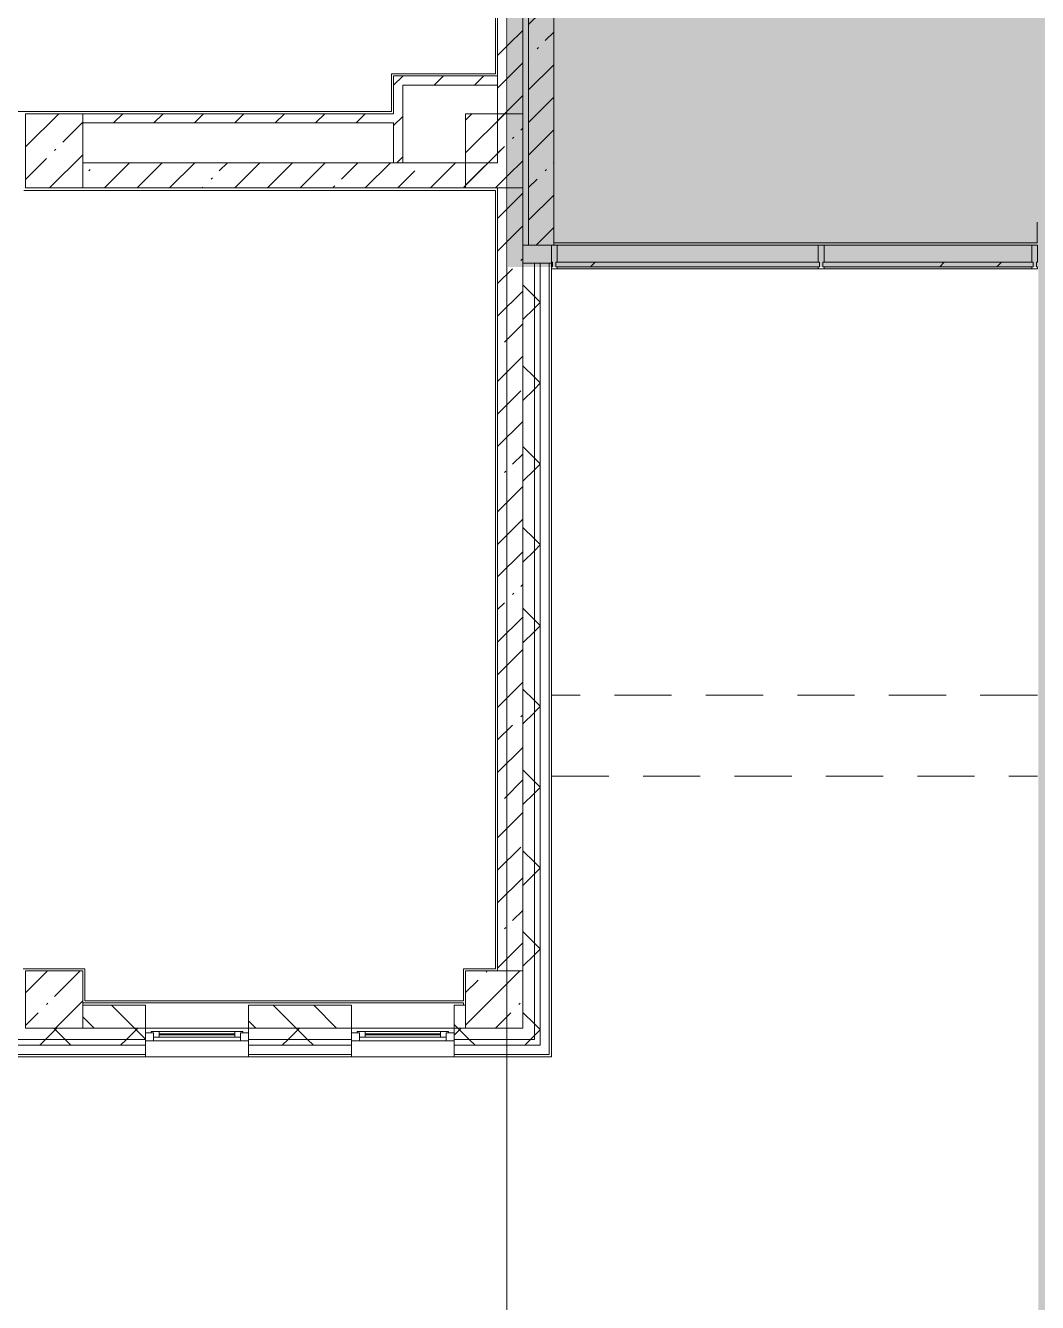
# Model space of a CAD drawing. Header units: millimetres. Extents: x 81682 to 274809, y -8553 to 29000.
# Drawn here: x 228149 to 237001, y 1150 to 12321 of the extents above; entities that cross this region are included whole.
import ezdxf

# ---------------------------------------------------------------- set-up
doc = ezdxf.new("R2010")
doc.units = ezdxf.units.MM
doc.linetypes.add('200_ШТРИХ__ш1_п0_6_', pattern=[800, 500, -300])
doc.linetypes.add('Осевая', pattern=[3175, 635, -476.25, 1587.5, -476.25])
doc.layers.add('A-DETL-GENF-2', color=7, linetype='Continuous', lineweight=9, true_color=0xc0c0c0, transparency=0.4)
for name, color, linetype, lineweight in [('A-DETL-MBND-1', 7, '200_ШТРИХ__ш1_п0_6_', 9), ('A-GLAZ-3', 7, 'Continuous', 5), ('A-GLAZ-CURT-2', 7, 'Continuous', 5), ('A-GLAZ-CWMG-2', 7, 'Continuous', 5), ('A-WALL', 7, 'Continuous', 9), ('A-WALL-7', 7, 'Continuous', 5), ('I-WALL-2', 7, 'Continuous', 5), ('S-COLS-1', 7, 'Continuous', 5), ('Оси', 7, 'Continuous', 9), ('Оси-2', 7, 'Осевая', 9)]:
    doc.layers.add(name, color=color, linetype=linetype, lineweight=lineweight)
for name, color, linetype, lineweight, true_color in [('A-FLOR-1', 7, 'Continuous', 5, 0xb7b7b7), ('A-FLOR-2', 7, 'Continuous', 5, 0xaaaaaa), ('A-GLAZ-CURT-3', 7, 'Continuous', 5, 0x737373), ('A-GLAZ-CWMG-3', 7, 'Continuous', 5, 0x737373), ('A-GLAZ-CWMG-4', 7, 'Continuous', 5, 0x383e42), ('A-WALL-8', 7, 'Continuous', 5, 0x737373), ('I-WALL-3', 7, 'Continuous', 5, 0x737373), ('S-COLS-2', 7, 'Continuous', 5, 0x737373)]:
    doc.layers.add(name, color=color, linetype=linetype, lineweight=lineweight, true_color=true_color)
pattern_1 = [(45, (147798.7, 0), (-285.1231, 285.1231), []), (45, (148083.8, 0), (-285.1231, 285.1231), [504.031, -100.806, 16.764, -84.042])]
pattern_2 = [(45, (147798.7, 0), (-353.5534, 353.5534), []), (135, (147798.7, 0), (-353.5534, -353.5534), [])]
pattern_3 = [(45, (147798.7, 0), (-176.7767, 176.7767), [])]

# ---------------------------------------------------------------- blocks, each defined once
blk = doc.blocks.new('BSC_Колонна _Прямоугольная - 500х500-V64-3_7_3_птичка')
at = {"layer": 'S-COLS-1'}
h = blk.add_hatch(dxfattribs=at)
h.set_pattern_fill('FP_68', color=256, style=0, pattern_type=2)
h.set_pattern_definition([(45, (-80600, -3800), (-285.1231, 285.1231), []), (45, (-80314.88, -3800), (-285.1231, 285.1231), [504.031, -100.806, 16.764, -84.042])])
h.paths.add_polyline_path([(-250, -250), (250, -250), (250, 250), (-250, 250)])
for p, q in [((250, 250), (-250, 250)), ((-250, 250), (-250, -250)), ((250, -250), (250, 250)), ((-250, -250), (250, -250))]:
    blk.add_line(p, q, dxfattribs=at)
blk = doc.blocks.new('120_Окно_СКБ_1Ст - 120_Окно_СКБ_1Ст 900х2500_h_-19906774-3_7_3_птичка')
at = {"layer": 'A-GLAZ-3'}
for p, q in [((-450, -75), (-450, -5)), ((-450, -5), (-380, -5)), ((450, -5), (-450, -5)), ((-380, -75), (-450, -75)), ((-450, -75), (-400, -75)), ((-380, -75), (-400, -75)), ((-400, -75), (-400, -85)), ((-400, -85), (400, -85)), ((400, -85), (-400, -85)), ((-380, -5), (-380, -75)), ((380, -35), (-380, -35)), ((-380, -35), (-380, -75)), ((-330, -85), (-330, -35)), ((-330, -55), (330, -55)), ((330, -65), (-330, -65)), ((330, -85), (330, -35)), ((380, -75), (380, -5)), ((380, -5), (450, -5)), ((380, -75), (380, -35)), ((450, -75), (380, -75)), ((400, -75), (380, -75)), ((400, -75), (450, -75)), ((400, -85), (400, -75)), ((450, -5), (450, -75))]:
    blk.add_line(p, q, dxfattribs=at)
blk = doc.blocks.new('Системная панель - Стекло - 40мм-33184352-3_7_3_птичка')
at = {"layer": 'A-GLAZ-CURT-2'}
h = blk.add_hatch(dxfattribs=at)
h.set_pattern_fill('FP_143', color=256, style=0, pattern_type=2)
h.set_pattern_definition([(45, (-86642.5, -9710), (-1414.214, 1414.214), [1000, -3000]), (45, (-87642.5, -10210), (-1414.214, 1414.214), [3000, -1000]), (45, (-85642.5, -10710), (-1414.214, 1414.214), [1000, -3000])])
h.paths.add_polyline_path([(1153, 0), (1153, 40), (-1153, 40), (-1153, 0), (557, 0)])
at = {"layer": 'A-GLAZ-CURT-3'}
for p, q in [((1153, 40), (-1153, 40)), ((-1153, 40), (-1153, 0)), ((-1153, 0), (1153, 0)), ((1153, 0), (1153, 40))]:
    blk.add_line(p, q, dxfattribs=at)
blk = doc.blocks.new('Системная панель - Стекло - 40мм-33184353-3_7_3_птичка')
at = {"layer": 'A-GLAZ-CURT-2'}
h = blk.add_hatch(dxfattribs=at)
h.set_pattern_fill('FP_144', color=256, style=0, pattern_type=2)
h.set_pattern_definition([(45, (-88744.2, -9710), (-1414.214, 1414.214), [1000, -3000]), (45, (-89744.2, -10210), (-1414.214, 1414.214), [3000, -1000]), (45, (-87744.2, -10710), (-1414.214, 1414.214), [1000, -3000])])
h.paths.add_polyline_path([(919, 0), (919, 40), (-919, 40), (-919, 0), (786, 0)])
at = {"layer": 'A-GLAZ-CURT-3'}
for p, q in [((919, 40), (-919, 40)), ((-919, 40), (-919, 0)), ((-919, 0), (919, 0)), ((919, 0), (919, 40))]:
    blk.add_line(p, q, dxfattribs=at)
blk = doc.blocks.new('Прямоугольный импост - Импост структурный с накладкой - 190мм-33184356-3_7_3_птичка')
at = {"layer": 'A-GLAZ-CWMG-2'}
for p, q in [((-50, 2), (-50, 17)), ((-50, 17), (0, 17)), ((0, 17), (0, 2))]:
    blk.add_line(p, q, dxfattribs=at)
at = {"layer": 'A-GLAZ-CWMG-3'}
for p, q in [((-40, 0), (-50, 0)), ((-40, -40), (-40, 0)), ((0, 0), (-10, 0)), ((-10, 0), (-10, -40)), ((-50, -190), (-50, -40)), ((-50, -40), (-40, -40)), ((-10, -40), (0, -40)), ((0, -40), (0, -190)), ((0, -190), (-50, -190))]:
    blk.add_line(p, q, dxfattribs=at)
blk = doc.blocks.new('Прямоугольный импост - Импост структурный с накладкой - 190мм-33184358-3_7_3_птичка')
at = {"layer": 'A-GLAZ-CWMG-2'}
for p, q in [((0, 17), (-50, 17)), ((-50, 17), (-50, 2)), ((0, 2), (0, 17))]:
    blk.add_line(p, q, dxfattribs=at)
at = {"layer": 'A-GLAZ-CWMG-3'}
for p, q in [((-50, 0), (-40, 0)), ((-40, 0), (-40, -40)), ((-10, -40), (-10, 0)), ((-10, 0), (0, 0)), ((-40, -40), (-50, -40)), ((-50, -40), (-50, -190)), ((0, -40), (-10, -40)), ((0, -190), (0, -40)), ((-50, -190), (0, -190))]:
    blk.add_line(p, q, dxfattribs=at)
blk = doc.blocks.new('Прямоугольный импост - Импост структурный с накладкой - 190мм-33184349-3_7_3_птичка')
at = {"layer": 'A-GLAZ-CWMG-2'}
for p, q in [((-25, 2), (-25, 17)), ((-25, 17), (25, 17)), ((25, 17), (25, 2))]:
    blk.add_line(p, q, dxfattribs=at)
at = {"layer": 'A-GLAZ-CWMG-3'}
for p, q in [((-15, 0), (-25, 0)), ((-15, -40), (-15, 0)), ((25, 0), (15, 0)), ((15, 0), (15, -40)), ((-25, -190), (-25, -40)), ((-25, -40), (-15, -40)), ((15, -40), (25, -40)), ((25, -40), (25, -190)), ((25, -190), (-25, -190))]:
    blk.add_line(p, q, dxfattribs=at)
blk = doc.blocks.new('Прямоугольный импост - Импост структурный с накладкой - 190мм-23186050-3_7_3_птичка')
at = {"layer": 'A-GLAZ-CWMG-4'}
for points in [[(85000, 10250), (87285, 10250), (87285, 10400), (85000, 10400)], [(86699, 10193), (87285, 10193), (87285, 10208), (85000, 10208), (85000, 10193)], [(87285, 10208), (87285, 10210), (86699, 10208)]]:
    blk.add_hatch(color=256, dxfattribs=at).paths.add_polyline_path(points)
at = {"layer": 'A-GLAZ-CWMG-2'}
blk.add_line((85000, 10193), (87285, 10193), dxfattribs=at)
at = {"layer": 'A-GLAZ-CWMG-3'}
blk.add_line((85000, 10400), (87285, 10400), dxfattribs=at)
blk = doc.blocks.new('Прямоугольный импост - Импост структурный с накладкой - 190мм-23186051-3_7_3_птичка')
at = {"layer": 'A-GLAZ-CWMG-4'}
for points in [[(88000, 10250), (88000, 10400), (87335, 10400), (87335, 10250)], [(88000, 10208), (88000, 10210), (87335, 10208)], [(88000, 10193), (88000, 10208), (87335, 10208), (87335, 10193)]]:
    blk.add_hatch(color=256, dxfattribs=at).paths.add_polyline_path(points)
at = {"layer": 'A-GLAZ-CWMG-2'}
blk.add_line((87335, 10193), (88000, 10193), dxfattribs=at)
at = {"layer": 'A-GLAZ-CWMG-3'}
blk.add_line((87335, 10400), (88000, 10400), dxfattribs=at)
blk = doc.blocks.new('Прямоугольный импост - Импост структурный с накладкой - 190мм-23186052-3_7_3_птичка')
at = {"layer": 'A-GLAZ-CWMG-4'}
for points in [[(89030, 10250), (89154, 10250), (89154, 10400), (88000, 10400), (88000, 10250), (88564, 10250)], [(88000, 10193), (89154, 10193), (89154, 10208), (88000, 10208)]]:
    blk.add_hatch(color=256, dxfattribs=at).paths.add_polyline_path(points)
at = {"layer": 'A-GLAZ-CWMG-2'}
blk.add_line((88000, 10193), (89154, 10193), dxfattribs=at)
at = {"layer": 'A-GLAZ-CWMG-3'}
blk.add_line((88000, 10400), (89154, 10400), dxfattribs=at)
blk = doc.blocks.new('парапет9 - парапет-22867712-3_7_3_птичка')
at = {"layer": 'A-DETL-MBND-1'}
for p, q in [((89202, 7964), (84952, 7964)), ((84952, 7255), (89202, 7255))]:
    blk.add_line(p, q, dxfattribs=at)
blk = doc.blocks.new('BSC_Колонна _Прямоугольная - 650х500-V174-3_7_3_птичка')
at = {"layer": 'S-COLS-1'}
h = blk.add_hatch(dxfattribs=at)
h.set_pattern_fill('FP_147', color=256, style=0, pattern_type=2)
h.set_pattern_definition([(135, (11225, -80600), (-285.1231, -285.1231), []), (135, (11225, -80314.88), (-285.1231, -285.1231), [504.031, -100.806, 16.764, -84.042])])
h.paths.add_polyline_path([(325, 250), (-325, 250), (-325, -250), (325, -250)])
for p, q in [((325, 250), (-325, 250)), ((-325, 250), (-325, -250)), ((325, -250), (325, 250)), ((-325, -250), (325, -250))]:
    blk.add_line(p, q, dxfattribs=at)
blk = doc.blocks.new('BSC_Колонна _Прямоугольная - 500х500-V175-3_7_3_птичка')
at = {"layer": 'S-COLS-1'}
h = blk.add_hatch(dxfattribs=at)
h.set_pattern_fill('FP_148', color=256, style=0, pattern_type=2)
h.set_pattern_definition([(45, (-84450, -3800), (-285.1231, 285.1231), []), (45, (-84164.88, -3800), (-285.1231, 285.1231), [504.031, -100.806, 16.764, -84.042])])
h.paths.add_polyline_path([(-250, -250), (250, -250), (250, 250), (-250, 250), (-250, -99)])
for p, q in [((250, 250), (-250, 250)), ((-250, 250), (-250, -250)), ((250, -250), (250, 250)), ((-250, -250), (250, -250))]:
    blk.add_line(p, q, dxfattribs=at)

msp = doc.modelspace()

# ---------------------------------------------------------------- hatches: boundary and pattern name
at = {"layer": 'A-DETL-GENF-2'}
msp.add_hatch(color=256, dxfattribs=at).paths.add_polyline_path([(273031.7, -258), (273031.7, 21479), (241131.7, 21479), (241131.7, 27379), (232368.7, 27379), (232368.7, 10208.3), (237008.7, 10208.3), (237008.7, -258), (271786.3, -258)])
at = {"layer": 'A-WALL-7'}
h = msp.add_hatch(dxfattribs=at)
h.set_pattern_fill('FP_79', color=256, style=0, pattern_type=2)
h.set_pattern_definition(pattern_2)
h.paths.add_polyline_path([(232500.3, 10208.3), (232600.3, 10208.3), (232600.3, 10242), (232500.3, 10242)])
h = msp.add_hatch(dxfattribs=at)
h.set_pattern_fill('FP_79', color=256, style=0, pattern_type=2)
h.set_pattern_definition(pattern_2)
h.paths.add_polyline_path([(232600.3, 3450), (232599.8, 10208.3), (232500.3, 10208.3), (232500.3, 3450)])
h = msp.add_hatch(dxfattribs=at)
h.set_pattern_fill('FP_79', color=256, style=0, pattern_type=2)
h.set_pattern_definition(pattern_2)
h.paths.add_polyline_path([(232600.3, 10208.3), (232650.3, 10208.3), (232650.3, 10242), (232600.3, 10242)])
h = msp.add_hatch(dxfattribs=at)
h.set_pattern_fill('FP_79', color=256, style=0, pattern_type=2)
h.set_pattern_definition(pattern_2)
h.paths.add_polyline_path([(232600.3, 3400), (232650.3, 3400), (232650, 10208.3), (232600.3, 10208.3), (232600.3, 3450)])
h = msp.add_hatch(dxfattribs=at)
h.set_pattern_fill('FP_77', color=256, style=0, pattern_type=2)
h.set_pattern_definition([(135, (147798.7, 0), (-176.7767, -176.7767), [])])
h.paths.add_polyline_path([(231898.7, 3550), (231998.7, 3550), (231998.7, 3750), (231898.7, 3750), (231898.7, 3701.2)])
h.paths.add_polyline_path([(230769.3, 3550), (230998.7, 3550), (230998.7, 3750), (230098.7, 3750), (230098.7, 3550)])
h.paths.add_polyline_path([(227878.7, 3550), (228148.7, 3550), (228148.7, 3750), (227878.7, 3750)])
h.paths.add_polyline_path([(224243.9, 3550), (224878.7, 3550), (224878.7, 3750), (223778.7, 3750), (223778.7, 3550)])
h.paths.add_polyline_path([(228648.7, 3550), (229198.7, 3550), (229198.7, 3750), (228648.7, 3750), (228648.7, 3666.7)])
h = msp.add_hatch(dxfattribs=at)
h.set_pattern_fill('FP_79', color=256, style=0, pattern_type=2)
h.set_pattern_definition(pattern_2)
h.paths.add_polyline_path([(232500.3, 3450), (232498.7, 3550), (231898.7, 3550), (231898.7, 3450), (232498.7, 3450)])
h.paths.add_polyline_path([(224243.9, 3450), (224878.7, 3450), (224878.7, 3550), (223498.7, 3550), (223498.7, 3450), (223778.7, 3450)])
h.paths.add_polyline_path([(230098.7, 3450), (230998.7, 3450), (230998.7, 3550), (230098.7, 3550)])
h.paths.add_polyline_path([(229198.7, 3450), (229198.7, 3550), (227878.7, 3550), (227878.7, 3450), (228904.9, 3450)])
h = msp.add_hatch(dxfattribs=at)
h.set_pattern_fill('FP_79', color=256, style=0, pattern_type=2)
h.set_pattern_definition(pattern_2)
h.paths.add_polyline_path([(232600.3, 3400), (232600.3, 3450), (231898.7, 3450), (231898.7, 3400), (232500.3, 3400)])
h.paths.add_polyline_path([(224878.7, 3400), (224878.7, 3450), (223498.7, 3450), (223498.7, 3400), (224243.9, 3400)])
h.paths.add_polyline_path([(227878.7, 3400), (229198.7, 3400), (229198.7, 3450), (227878.7, 3450)])
h.paths.add_polyline_path([(230769.3, 3400), (230998.7, 3400), (230998.7, 3450), (230098.7, 3450), (230098.7, 3400)])
at = {"layer": 'I-WALL-2'}
h = msp.add_hatch(dxfattribs=at)
h.set_pattern_fill('FP_75', color=256, style=0, pattern_type=2)
h.set_pattern_definition(pattern_1)
h.paths.add_polyline_path([(232548.7, 10400), (232768.7, 10400), (232768.7, 19100), (232548.7, 19100), (232548.7, 10439.8)])
h = msp.add_hatch(dxfattribs=at)
h.set_pattern_fill('FP_75', color=256, style=0, pattern_type=2)
h.set_pattern_definition(pattern_1)
h.paths.add_polyline_path([(232278.7, 4050), (232498.7, 4050), (232498.7, 10208.3), (232368.7, 10208.3), (232368.7, 15130), (232278.7, 15130), (232278.7, 4279.6)])
h = msp.add_hatch(dxfattribs=at)
h.set_pattern_fill('FP_75', color=256, style=0, pattern_type=2)
h.set_pattern_definition(pattern_1)
h.paths.add_polyline_path([(232368.7, 10208.3), (232498.7, 10208.3), (232498.7, 15130), (232368.7, 15130), (232368.7, 11221)])
h = msp.add_hatch(dxfattribs=at)
h.set_pattern_fill('FP_80', color=256, style=0, pattern_type=2)
h.set_pattern_definition(pattern_3)
h.paths.add_polyline_path([(231368.7, 11120), (231448.7, 11120), (231448.7, 11880), (231368.7, 11880), (231368.7, 11221)])
h = msp.add_hatch(dxfattribs=at)
h.set_pattern_fill('FP_80', color=256, style=0, pattern_type=2)
h.set_pattern_definition(pattern_3)
h.paths.add_polyline_path([(232278.7, 11800), (232278.7, 11880), (231448.7, 11880), (231448.7, 11800)])
h = msp.add_hatch(dxfattribs=at)
h.set_pattern_fill('FP_80', color=256, style=0, pattern_type=2)
h.set_pattern_definition(pattern_3)
h.paths.add_polyline_path([(231368.7, 11470), (231368.7, 11550), (228648.7, 11550), (228648.7, 11470), (230769.3, 11470)])
h = msp.add_hatch(dxfattribs=at)
h.set_pattern_fill('FP_75', color=256, style=0, pattern_type=2)
h.set_pattern_definition(pattern_1)
h.paths.add_polyline_path([(230769.3, 10900), (232278.7, 10900), (232278.7, 11120), (228648.7, 11120), (228648.7, 10900)])
at = {"layer": 'S-COLS-1'}
h = msp.add_hatch(dxfattribs=at)
h.set_pattern_fill('FP_75', color=256, style=0, pattern_type=2)
h.set_pattern_definition(pattern_1)
h.paths.add_polyline_path([(231998.7, 10900), (232368.7, 10900), (232368.7, 11550), (231998.7, 11550), (231998.7, 11221)])
h = msp.add_hatch(dxfattribs=at)
h.set_pattern_fill('FP_75', color=256, style=0, pattern_type=2)
h.set_pattern_definition(pattern_1)
h.paths.add_polyline_path([(232498.7, 10900), (232498.7, 11550), (232368.7, 11550), (232368.7, 10900)])

# ---------------------------------------------------------------- linework, layer by layer
at = {"layer": 'A-DETL-MBND-1'}
for p, q in [((232498.7, 10400), (232548.7, 10400)), ((232748.7, 10242), (232748.7, 10250))]:
    msp.add_line(p, q, dxfattribs=at)
at = {"layer": 'A-FLOR-1'}
for p, q in [((236997.7, 10420), (236997.7, 10600)), ((232768.7, 10420), (236997.7, 10420))]:
    msp.add_line(p, q, dxfattribs=at)
at = {"layer": 'A-FLOR-2'}
for p, q in [((232258.7, 11900), (232258.7, 15130)), ((231349.2, 11570), (231349.2, 11900)), ((231349.2, 11900), (232258.7, 11900)), ((227717.7, 11570), (231349.2, 11570)), ((232258.7, 10879), (228134.7, 10879)), ((232258.7, 4070), (232258.7, 10879)), ((228128.7, 4070), (228668.7, 4070)), ((228668.7, 4070), (228668.7, 3790)), ((231978.7, 3790), (231978.7, 4070)), ((231978.7, 4070), (232258.7, 4070)), ((228668.7, 3790), (231978.7, 3790))]:
    msp.add_line(p, q, dxfattribs=at)
at = {"layer": 'A-WALL'}
for p, q in [((232278.7, 11800), (232278.7, 11880)), ((231368.7, 11120), (231448.7, 11120)), ((232600.3, 10242), (232600.3, 3450)), ((232650.3, 10242), (232650.3, 3400)), ((232730.3, 10242), (232730.3, 3320)), ((229198.7, 3550), (228648.7, 3550)), ((230998.7, 3550), (230098.7, 3550)), ((231998.7, 3550), (231898.7, 3550)), ((227878.7, 3450), (229198.7, 3450)), ((227878.7, 3400), (229198.7, 3400)), ((230098.7, 3450), (230998.7, 3450)), ((230098.7, 3400), (230998.7, 3400)), ((231898.7, 3450), (232600.3, 3450)), ((231898.7, 3400), (232650.3, 3400)), ((227878.7, 3320), (229198.7, 3320)), ((230098.7, 3320), (230998.7, 3320)), ((231898.7, 3320), (232730.3, 3320))]:
    msp.add_line(p, q, dxfattribs=at)
at = {"layer": 'A-WALL-7'}
for p, q in [((232500.3, 10242), (232500.3, 3550)), ((232750.3, 3300), (232750.3, 10242)), ((229198.7, 3750), (228648.7, 3750)), ((229198.7, 3300), (229198.7, 3750)), ((230098.7, 3750), (230098.7, 3300)), ((230998.7, 3750), (230098.7, 3750)), ((230998.7, 3300), (230998.7, 3750)), ((231898.7, 3750), (231898.7, 3300)), ((231998.7, 3750), (231898.7, 3750)), ((229198.7, 3550), (230098.7, 3550)), ((230998.7, 3550), (231898.7, 3550)), ((232750.3, 3300), (223656.7, 3300))]:
    msp.add_line(p, q, dxfattribs=at)
at = {"layer": 'A-WALL-8'}
msp.add_line((232750.3, 10242), (232500.3, 10242), dxfattribs=at)
at = {"layer": 'I-WALL-2'}
for p, q in [((232278.7, 15130), (232278.7, 11880)), ((232498.7, 4050), (232498.7, 15130)), ((231368.7, 11880), (231368.7, 11550)), ((232278.7, 11880), (231368.7, 11880)), ((231448.7, 11120), (231448.7, 11800)), ((231448.7, 11800), (232278.7, 11800)), ((232278.7, 11800), (232278.7, 11120)), ((231368.7, 11550), (228648.7, 11550)), ((228648.7, 11470), (231368.7, 11470)), ((231368.7, 11470), (231368.7, 11120)), ((231368.7, 11120), (228648.7, 11120)), ((232278.7, 11120), (231448.7, 11120)), ((228648.7, 10900), (232278.7, 10900)), ((232278.7, 10900), (232278.7, 4050)), ((228648.7, 3770), (231978.7, 3770)), ((231978.7, 3750), (231978.7, 3770)), ((230098.7, 3550), (229198.7, 3550)), ((231898.7, 3550), (230998.7, 3550))]:
    msp.add_line(p, q, dxfattribs=at)
at = {"layer": 'I-WALL-3'}
for p, q in [((232548.7, 19100), (232548.7, 10400)), ((232768.7, 10400), (232768.7, 13400)), ((232548.7, 10400), (232768.7, 10400))]:
    msp.add_line(p, q, dxfattribs=at)
at = {"layer": 'S-COLS-1'}
for p, q in [((232368.7, 11550), (231998.7, 11550)), ((231998.7, 11550), (231998.7, 10900)), ((231998.7, 10900), (232368.7, 10900))]:
    msp.add_line(p, q, dxfattribs=at)
at = {"layer": 'S-COLS-2'}
for p, q in [((232498.7, 11550), (232368.7, 11550)), ((232498.7, 10900), (232498.7, 11550)), ((232368.7, 10900), (232498.7, 10900))]:
    msp.add_line(p, q, dxfattribs=at)
at = {"layer": 'Оси'}
for p, q in [((232358.7, 10029.8), (232358.7, 21915.1)), ((232358.7, -1906.3), (232358.7, 9979))]:
    msp.add_line(p, q, dxfattribs=at)
at = {"layer": 'Оси-2'}
msp.add_line((232358.7, 9979), (232358.7, 10029.8), dxfattribs=at)

# ---------------------------------------------------------------- block references
at = {"layer": 'A-DETL-MBND-1'}
msp.add_blockref('парапет9 - парапет-22867712-3_7_3_птичка', (147798.7, -1500), dxfattribs=at)
at = {"layer": 'A-GLAZ-3', "rotation": 180}
for p in [(229648.7, 3435), (231448.7, 3435)]:
    msp.add_blockref('120_Окно_СКБ_1Ст - 120_Окно_СКБ_1Ст 900х2500_h_-19906774-3_7_3_птичка', p, dxfattribs=at)
at = {"layer": 'A-GLAZ-CURT-3'}
for name, p in [('Системная панель - Стекло - 40мм-33184352-3_7_3_птичка', (233941.2, 10210)), ('Системная панель - Стекло - 40мм-33184353-3_7_3_птичка', (236042.9, 10210))]:
    msp.add_blockref(name, p, dxfattribs=at)
at = {"layer": 'A-GLAZ-CWMG-2', "extrusion": (0, 0, -1), "rotation": 180}
for name, p in [('Прямоугольный импост - Импост структурный с накладкой - 190мм-33184349-3_7_3_птичка', (-235108.7, 10210)), ('Прямоугольный импост - Импост структурный с накладкой - 190мм-33184356-3_7_3_птичка', (-237002.2, 10210))]:
    msp.add_blockref(name, p, dxfattribs=at)
at = {"layer": 'A-GLAZ-CWMG-3', "rotation": 180}
msp.add_blockref('Прямоугольный импост - Импост структурный с накладкой - 190мм-33184358-3_7_3_птичка', (232748.7, 10210), dxfattribs=at)
at = {"layer": 'A-GLAZ-CWMG-3'}
for name in ['Прямоугольный импост - Импост структурный с накладкой - 190мм-23186050-3_7_3_птичка', 'Прямоугольный импост - Импост структурный с накладкой - 190мм-23186051-3_7_3_птичка', 'Прямоугольный импост - Импост структурный с накладкой - 190мм-23186052-3_7_3_птичка']:
    msp.add_blockref(name, (147798.7, 0), dxfattribs=at)
at = {"layer": 'S-COLS-1', "rotation": 270.0000000000007}
msp.add_blockref('BSC_Колонна _Прямоугольная - 650х500-V174-3_7_3_птичка', (228398.7, 11225), dxfattribs=at)
at = {"layer": 'S-COLS-1'}
for name, p in [('BSC_Колонна _Прямоугольная - 500х500-V64-3_7_3_птичка', (228398.7, 3800)), ('BSC_Колонна _Прямоугольная - 500х500-V175-3_7_3_птичка', (232248.7, 3800))]:
    msp.add_blockref(name, p, dxfattribs=at)

doc.saveas('drawing.dxf')
